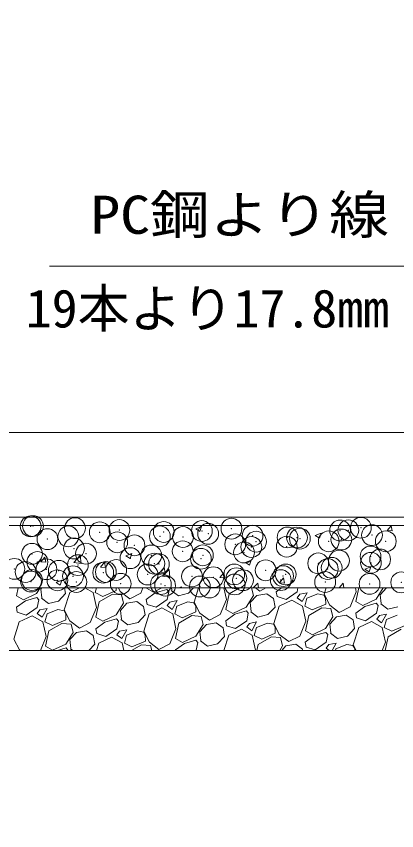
# Model space of a CAD drawing. Units: millimetres at full size; details may follow other scales. Extents: x 47000 to 89000, y 0 to 29700.
# Drawn here: x 68817 to 69732, y 11366 to 13322 of the extents above; entities that cross this region are included whole.
import ezdxf
from ezdxf.enums import TextEntityAlignment as Align

# ---------------------------------------------------------------- set-up
doc = ezdxf.new("R2010")
doc.units = ezdxf.units.MM
doc.header["$LTSCALE"] = 100
doc.header["$PDMODE"] = 32
doc.header["$PDSIZE"] = 50
for name, color, linetype, lineweight in [('0_2', 4, 'Continuous', 13), ('寸法', 6, 'Continuous', 13), ('ﾊｯﾁﾝｸﾞ', 4, 'Continuous', 9)]:
    doc.layers.add(name, color=color, linetype=linetype, lineweight=lineweight)
doc.styles.add('ＭＳ ゴシック', font='')
doc.styles.get('ＭＳ ゴシック').set_extended_font_data('MS Gothic')

msp = doc.modelspace()

# ---------------------------------------------------------------- linework, layer by layer
at = {"layer": '0_2', "color": 3}
for points in [[(66664, 12119), (70270, 12119), (70270, 14575), (66664, 14575)], [(67067, 12322), (69867, 12322), (70067, 12522), (70067, 14172), (69867, 14372), (67067, 14372), (66867, 14172), (66867, 12522)]]:
    msp.add_lwpolyline(points, close=True, dxfattribs=at)
at = {"layer": '0_2', "color": 7}
for points in [[(70270, 12119), (68117, 12119), (68117, 12099), (70270, 12099)], [(66517, 12099), (66517, 11949), (66767, 11949), (66767, 11366), (68267, 11366), (68267, 11949), (70417, 11949), (70417, 12099), (68117, 12099), (68117, 11516), (66917, 11516), (66917, 12099)], [(68267, 11949), (70417, 11949), (70417, 11799), (68267, 11799)]]:
    msp.add_lwpolyline(points, close=True, dxfattribs=at)
at = {"layer": '寸法'}
msp.add_lwpolyline([(70057, 12335), (70012.3, 12424.4), (69863.5, 12722), (68896.8, 12722)], dxfattribs=at)
at = {"layer": 'ﾊｯﾁﾝｸﾞ'}
for p, q in [((69248.7, 12091), (69262.7, 12096.4)), ((69248.7, 12091), (69258.6, 12084.3)), ((69258.6, 12084.3), (69262.7, 12096.4)), ((69570.3, 12099), (69577.5, 12098.4)), ((69577.5, 12098.4), (69577.4, 12099)), ((69709, 12086.9), (69718.6, 12098.4)), ((69720.9, 12085.8), (69718.6, 12098.4)), ((69536.1, 12075), (69550.1, 12080.3)), ((69536.1, 12075), (69546, 12068.3)), ((69546, 12068.3), (69550.1, 12080.3)), ((69709, 12086.9), (69720.9, 12085.8)), ((69080.6, 12026.5), (69094.6, 12031.8)), ((69090.6, 12019.8), (69094.6, 12031.8)), ((68876, 12011.7), (68885.7, 12023.2)), ((68876, 12011.7), (68888, 12010.7)), ((68888, 12010.7), (68885.7, 12023.2)), ((68955.4, 12010.5), (68971, 12026.8)), ((68955.4, 12010.5), (68973.2, 12007.7)), ((68973.1, 12007.7), (68970.9, 12026.7)), ((69019.5, 11999.2), (69029.1, 12010.7)), ((69031.4, 11998.1), (69029.1, 12010.7)), ((69080.6, 12026.5), (69090.6, 12019.8)), ((69368.1, 12010.5), (69382.1, 12015.8)), ((69368.1, 12010.5), (69378, 12003.7)), ((69378, 12003.7), (69382.1, 12015.8)), ((69019.5, 11999.2), (69031.4, 11998.1)), ((69162.9, 11986.6), (69172.6, 11998.1)), ((69168.8, 11977.4), (69184.4, 11993.7)), ((69174.9, 11985.6), (69172.6, 11998.1)), ((69186.6, 11974.6), (69184.4, 11993.6)), ((69655.5, 11994.4), (69669.5, 11999.8)), ((69655.5, 11994.4), (69665.4, 11987.7)), ((69665.4, 11987.7), (69669.5, 11999.8)), ((69162.9, 11986.6), (69174.9, 11985.6)), ((69168.8, 11977.4), (69186.6, 11974.6)), ((69306.4, 11974.1), (69316, 11985.6)), ((69306.4, 11974.1), (69318.3, 11973)), ((69318.3, 11973), (69316, 11985.6)), ((69449.8, 11961.5), (69459.5, 11973)), ((69461.8, 11960.5), (69459.5, 11973)), ((68912.6, 11962), (68926.6, 11967.3)), ((68912.6, 11962), (68922.5, 11955.3)), ((68922.5, 11955.3), (68926.6, 11967.3)), ((69208, 11949), (69214, 11951.3)), ((69213.2, 11949), (69214, 11951.3)), ((69386.8, 11949), (69397.9, 11960.5)), ((69399.2, 11949), (69397.8, 11960.5)), ((69449.8, 11961.5), (69461.8, 11960.5)), ((69593.3, 11949), (69602.9, 11960.5)), ((69605, 11949), (69602.9, 11960.5)), ((68817.4, 11930.1), (68821.4, 11949)), ((68866, 11935.5), (68834.3, 11920.4)), ((68874.5, 11949), (68866, 11935.5)), ((68876, 11946.2), (68878.6, 11949)), ((68878.5, 11925), (68876, 11946.2)), ((68918.5, 11917.3), (68935.6, 11935.3)), ((68945.5, 11937.8), (68932.3, 11896.2)), ((68935.6, 11935.3), (68933.1, 11949)), ((68969.3, 11949), (68945.5, 11937.8)), ((69001.9, 11938), (68981.8, 11949)), ((69000.2, 11949), (69000.7, 11948.6)), ((69000.7, 11948.6), (69000.9, 11949)), ((69009.7, 11902.1), (69001.9, 11938)), ((69010, 11949), (69007, 11937.7)), ((69007, 11937.7), (69025.1, 11928.8)), ((69016.5, 11915.7), (69048, 11933.9)), ((69025.1, 11928.8), (69057.5, 11942.6)), ((69048, 11933.9), (69070, 11932.1)), ((69057.5, 11942.6), (69057.4, 11949)), ((69062.5, 11949), (69067.1, 11940.1)), ((69067.1, 11940.1), (69090.1, 11922.6)), ((69070, 11932.1), (69075, 11912.3)), ((69090.1, 11922.6), (69116.2, 11936.1)), ((69116.2, 11936.1), (69121.5, 11949)), ((69151.3, 11937), (69129.7, 11921.2)), ((69129.9, 11948.8), (69129.9, 11949)), ((69146.8, 11939.2), (69129.9, 11948.8)), ((69167.4, 11949), (69146.8, 11939.2)), ((69179, 11944.9), (69151.3, 11937)), ((69183.8, 11939.5), (69179, 11944.9)), ((69183.8, 11939.5), (69179.8, 11921.1)), ((69189.8, 11943), (69206.9, 11930.3)), ((69191, 11943.7), (69190.4, 11949)), ((69206.9, 11930.3), (69231, 11936.1)), ((69231, 11936.1), (69243.3, 11949)), ((69255.6, 11949), (69244.8, 11915)), ((69322.2, 11920.9), (69316.1, 11949)), ((69321.1, 11897.6), (69328.9, 11934.5)), ((69328.9, 11934.5), (69354.1, 11949)), ((69334.6, 11949), (69337.6, 11947.5)), ((69337.6, 11947.5), (69341, 11949)), ((69387.5, 11931.1), (69369.7, 11903)), ((69379.7, 11913.7), (69395.6, 11930.9)), ((69383, 11949), (69387.5, 11931.1)), ((69392.5, 11949), (69402.5, 11941.4)), ((69395.6, 11930.9), (69419.2, 11934.9)), ((69402.5, 11941.4), (69417.3, 11949)), ((69419.2, 11934.9), (69435.6, 11923.3)), ((69454.5, 11949), (69442.1, 11940)), ((69444.1, 11928.2), (69442.1, 11940)), ((69492.3, 11939.9), (69465.8, 11921.3)), ((69494.3, 11949), (69492.3, 11939.9)), ((69499, 11934), (69492.6, 11925.5)), ((69516.3, 11937.5), (69499, 11934)), ((69504.4, 11916.1), (69516.3, 11937.5)), ((69542.2, 11934.7), (69515.8, 11924.3)), ((69556.8, 11931.8), (69542.2, 11934.7)), ((69561, 11924.5), (69556.8, 11931.8)), ((69562.1, 11949), (69557.3, 11933.7)), ((69557.3, 11933.7), (69570.8, 11907.6)), ((69620, 11903.6), (69634.7, 11939.6)), ((69634.7, 11939.6), (69632.7, 11949)), ((69633.6, 11916.4), (69640.5, 11949)), ((69699.4, 11949), (69682.2, 11921.8)), ((69692.2, 11932.4), (69707.5, 11949)), ((69694.8, 11911.3), (69692.2, 11932.4)), ((68838.8, 11918.2), (68817.2, 11902.5)), ((68834.3, 11920.4), (68817.4, 11930.1)), ((68866.6, 11926.1), (68838.8, 11918.2)), ((68871.3, 11920.8), (68866.6, 11926.1)), ((68871.3, 11920.8), (68867.4, 11902.4)), ((68877.3, 11924.3), (68894.4, 11911.5)), ((68894.4, 11911.5), (68918.5, 11917.3)), ((69008.6, 11878.8), (69016.5, 11915.7)), ((69075, 11912.3), (69057.2, 11884.3)), ((69067.3, 11894.9), (69083.2, 11912.2)), ((69083.2, 11912.2), (69106.8, 11916.1)), ((69106.8, 11916.1), (69123.1, 11904.5)), ((69131.6, 11909.4), (69129.7, 11921.2)), ((69179.8, 11921.1), (69153.4, 11902.6)), ((69186.5, 11915.2), (69180.1, 11906.7)), ((69203.8, 11918.8), (69186.5, 11915.2)), ((69191.9, 11897.4), (69203.8, 11918.8)), ((69229.7, 11916), (69203.4, 11905.6)), ((69244.3, 11913.1), (69229.7, 11916)), ((69248.5, 11905.8), (69244.3, 11913.1)), ((69244.8, 11915), (69258.3, 11888.8)), ((69307.5, 11884.9), (69322.2, 11920.9)), ((69382.3, 11892.5), (69379.7, 11913.7)), ((69439.4, 11902.8), (69435.6, 11923.3)), ((69465.8, 11921.3), (69444.1, 11928.2)), ((69479.7, 11919.7), (69449.2, 11905.3)), ((69505.7, 11905.5), (69479.7, 11919.7)), ((69492.6, 11925.5), (69504.4, 11916.1)), ((69515.8, 11924.3), (69510.7, 11905.2)), ((69561.2, 11910.1), (69561, 11924.5)), ((69650.5, 11906.7), (69633.6, 11916.4)), ((69682.2, 11921.8), (69650.5, 11906.7)), ((69682.8, 11912.4), (69655, 11904.5)), ((69687.5, 11907.1), (69682.8, 11912.4)), ((68819.1, 11890.7), (68817.2, 11902.5)), ((68867.4, 11902.4), (68840.9, 11883.8)), ((68874, 11896.5), (68867.6, 11887.9)), ((68891.3, 11900), (68874, 11896.5)), ((68879.4, 11878.6), (68891.3, 11900)), ((68917.2, 11897.2), (68890.9, 11886.8)), ((68931.8, 11894.3), (68917.2, 11897.2)), ((68936, 11887), (68931.8, 11894.3)), ((68932.3, 11896.2), (68945.8, 11870.1)), ((68995, 11866.1), (69009.7, 11902.1)), ((69069.8, 11873.7), (69067.3, 11894.9)), ((69126.9, 11884.1), (69123.1, 11904.5)), ((69153.4, 11902.6), (69131.6, 11909.4)), ((69167.3, 11900.9), (69136.8, 11886.5)), ((69193.2, 11886.8), (69167.3, 11900.9)), ((69180.1, 11906.7), (69191.9, 11897.4)), ((69203.4, 11905.6), (69198.2, 11886.5)), ((69248.7, 11891.4), (69248.5, 11905.8)), ((69338, 11888), (69321.1, 11897.6)), ((69369.7, 11903), (69338, 11888)), ((69370.3, 11893.7), (69342.5, 11885.7)), ((69375, 11888.3), (69370.3, 11893.7)), ((69381.1, 11891.8), (69398.1, 11879)), ((69422.2, 11884.9), (69439.4, 11902.8)), ((69449.2, 11905.3), (69436.1, 11863.7)), ((69513.5, 11869.6), (69505.7, 11905.5)), ((69510.7, 11905.2), (69528.8, 11896.3)), ((69520.2, 11883.2), (69551.7, 11901.4)), ((69528.8, 11896.3), (69561.2, 11910.1)), ((69551.7, 11901.4), (69573.8, 11899.6)), ((69570.8, 11907.6), (69593.8, 11890.1)), ((69573.8, 11899.6), (69578.7, 11879.8)), ((69593.8, 11890.1), (69620, 11903.6)), ((69655, 11904.5), (69633.4, 11888.8)), ((69687.5, 11907.1), (69683.6, 11888.6)), ((69693.5, 11910.6), (69710.6, 11897.8)), ((69710.6, 11897.8), (69734.7, 11903.6)), ((68840.9, 11883.8), (68819.1, 11890.7)), ((68854.8, 11882.2), (68824.3, 11867.8)), ((68880.7, 11868), (68854.8, 11882.2)), ((68867.6, 11887.9), (68879.4, 11878.6)), ((68890.9, 11886.8), (68885.7, 11867.7)), ((68903.8, 11858.8), (68936.3, 11872.6)), ((68936.3, 11872.6), (68936, 11887)), ((69025.5, 11869.2), (69008.6, 11878.8)), ((69057.2, 11884.3), (69025.5, 11869.2)), ((69057.8, 11874.9), (69030, 11867)), ((69062.5, 11869.5), (69057.8, 11874.9)), ((69068.6, 11873), (69085.6, 11860.3)), ((69109.8, 11866.1), (69126.9, 11884.1)), ((69136.8, 11886.5), (69123.6, 11845)), ((69201, 11850.9), (69193.2, 11886.8)), ((69198.2, 11886.5), (69216.3, 11877.5)), ((69207.7, 11864.5), (69239.2, 11882.7)), ((69216.3, 11877.5), (69248.7, 11891.4)), ((69239.2, 11882.7), (69261.3, 11880.8)), ((69258.3, 11888.8), (69281.3, 11871.4)), ((69261.3, 11880.8), (69266.2, 11861.1)), ((69281.3, 11871.4), (69307.5, 11884.9)), ((69342.5, 11885.7), (69320.9, 11870)), ((69375, 11888.3), (69371.1, 11869.9)), ((69398.1, 11879), (69422.2, 11884.9)), ((69512.4, 11846.4), (69520.2, 11883.2)), ((69578.7, 11879.8), (69561, 11851.8)), ((69571, 11862.4), (69586.9, 11879.7)), ((69586.9, 11879.7), (69610.5, 11883.6)), ((69610.5, 11883.6), (69626.9, 11872.1)), ((69630.6, 11851.6), (69626.9, 11872.1)), ((69635.4, 11877), (69633.4, 11888.8)), ((69657.1, 11870.1), (69635.4, 11877)), ((69683.6, 11888.6), (69657.1, 11870.1)), ((69690.2, 11882.8), (69683.8, 11874.2)), ((69683.8, 11874.2), (69695.7, 11864.9)), ((69707.5, 11886.3), (69690.2, 11882.8)), ((69695.7, 11864.9), (69707.5, 11886.3)), ((69707.1, 11873.1), (69702, 11854)), ((69733.4, 11883.5), (69707.1, 11873.1)), ((68824.3, 11867.8), (68811.1, 11826.2)), ((68888.5, 11832.1), (68880.7, 11868)), ((68885.7, 11867.7), (68903.8, 11858.8)), ((68895.2, 11845.7), (68926.7, 11863.9)), ((68926.7, 11863.9), (68948.8, 11862.1)), ((68945.8, 11870.1), (68968.8, 11852.6)), ((68948.8, 11862.1), (68953.8, 11842.3)), ((68968.8, 11852.6), (68995, 11866.1)), ((69030, 11867), (69008.4, 11851.2)), ((69062.5, 11869.5), (69058.6, 11851.1)), ((69085.6, 11860.3), (69109.8, 11866.1)), ((69199.9, 11827.6), (69207.7, 11864.5)), ((69266.2, 11861.1), (69248.5, 11833)), ((69258.5, 11843.7), (69274.4, 11860.9)), ((69274.4, 11860.9), (69298, 11864.9)), ((69298, 11864.9), (69314.4, 11853.3)), ((69318.1, 11832.8), (69314.4, 11853.3)), ((69322.9, 11858.2), (69320.9, 11870)), ((69344.6, 11851.3), (69322.9, 11858.2)), ((69371.1, 11869.9), (69344.6, 11851.3)), ((69377.7, 11864), (69371.3, 11855.5)), ((69371.3, 11855.5), (69383.2, 11846.1)), ((69395.1, 11867.5), (69377.7, 11864)), ((69383.2, 11846.1), (69395.1, 11867.5)), ((69394.6, 11854.3), (69389.5, 11835.2)), ((69420.9, 11864.7), (69394.6, 11854.3)), ((69435.5, 11861.8), (69420.9, 11864.7)), ((69439.7, 11854.5), (69435.5, 11861.8)), ((69436.1, 11863.7), (69449.5, 11837.6)), ((69440, 11840.1), (69439.7, 11854.5)), ((69498.7, 11833.6), (69513.5, 11869.6)), ((69573.5, 11841.3), (69571, 11862.4)), ((69640.5, 11854.1), (69627.3, 11812.5)), ((69671, 11868.4), (69640.5, 11854.1)), ((69696.9, 11854.3), (69671, 11868.4)), ((69704.7, 11818.4), (69696.9, 11854.3)), ((69702, 11854), (69720.1, 11845)), ((69720.1, 11845), (69752.5, 11858.9)), ((68887.4, 11808.8), (68895.2, 11845.7)), ((68953.8, 11842.3), (68936, 11814.3)), ((68946, 11824.9), (68961.9, 11842.2)), ((68961.9, 11842.2), (68985.5, 11846.1)), ((68985.5, 11846.1), (69001.9, 11834.5)), ((69005.6, 11814.1), (69001.9, 11834.5)), ((69010.4, 11839.4), (69008.4, 11851.2)), ((69032.1, 11832.6), (69010.4, 11839.4)), ((69058.6, 11851.1), (69032.1, 11832.6)), ((69065.2, 11845.2), (69058.8, 11836.7)), ((69058.8, 11836.7), (69070.7, 11827.4)), ((69082.6, 11848.8), (69065.2, 11845.2)), ((69070.7, 11827.4), (69082.6, 11848.8)), ((69082.1, 11835.6), (69077, 11816.5)), ((69108.5, 11846), (69082.1, 11835.6)), ((69123.1, 11843.1), (69108.5, 11846)), ((69127.3, 11835.8), (69123.1, 11843.1)), ((69123.6, 11845), (69137.1, 11818.8)), ((69127.5, 11821.4), (69127.3, 11835.8)), ((69186.2, 11814.9), (69201, 11850.9)), ((69248.5, 11833), (69216.8, 11818)), ((69261, 11822.5), (69258.5, 11843.7)), ((69328, 11835.3), (69316.5, 11799)), ((69358.5, 11849.7), (69328, 11835.3)), ((69384.4, 11835.5), (69358.5, 11849.7)), ((69392.2, 11799.6), (69384.4, 11835.5)), ((69389.5, 11835.2), (69407.6, 11826.3)), ((69407.6, 11826.3), (69440, 11840.1)), ((69449.5, 11837.6), (69472.5, 11820.1)), ((69472.5, 11820.1), (69498.7, 11833.6)), ((69533.8, 11834.5), (69512.1, 11818.8)), ((69529.3, 11836.7), (69512.4, 11846.4)), ((69561, 11851.8), (69529.3, 11836.7)), ((69561.5, 11842.4), (69533.8, 11834.5)), ((69566.2, 11837.1), (69561.5, 11842.4)), ((69566.2, 11837.1), (69562.3, 11818.6)), ((69572.3, 11840.6), (69589.4, 11827.8)), ((69589.4, 11827.8), (69613.5, 11833.6)), ((69613.5, 11833.6), (69630.6, 11851.6)), ((69711.4, 11832), (69743, 11850.2)), ((68811.1, 11826.2), (68824.6, 11800.1)), ((68874.9, 11799), (68888.5, 11832.1)), ((68936, 11814.3), (68904.3, 11799.2)), ((68948.5, 11803.7), (68946, 11824.9)), ((68991.3, 11799), (69005.6, 11814.1)), ((69015.5, 11816.5), (69009.9, 11799)), ((69046, 11830.9), (69015.5, 11816.5)), ((69071.9, 11816.8), (69046, 11830.9)), ((69075.8, 11799), (69071.9, 11816.8)), ((69077, 11816.5), (69095.1, 11807.5)), ((69095.1, 11807.5), (69127.5, 11821.4)), ((69137.1, 11818.8), (69160.1, 11801.4)), ((69160.1, 11801.4), (69186.2, 11814.9)), ((69221.3, 11815.7), (69199.7, 11800)), ((69216.8, 11818), (69199.9, 11827.6)), ((69249, 11823.7), (69221.3, 11815.7)), ((69253.8, 11818.3), (69249, 11823.7)), ((69253.8, 11818.3), (69249.8, 11799.9)), ((69259.8, 11821.8), (69276.9, 11809)), ((69276.9, 11809), (69301, 11814.9)), ((69301, 11814.9), (69318.1, 11832.8)), ((69398.9, 11813.2), (69430.5, 11831.4)), ((69430.5, 11831.4), (69452.5, 11829.6)), ((69452.5, 11829.6), (69457.5, 11809.8)), ((69465.6, 11809.7), (69489.2, 11813.6)), ((69489.2, 11813.6), (69505.6, 11802.1)), ((69514.1, 11807), (69512.1, 11818.8)), ((69562.3, 11818.6), (69535.8, 11800.1)), ((69586.3, 11816.3), (69569, 11812.8)), ((69576.7, 11799), (69586.3, 11816.3)), ((69612.2, 11813.5), (69585.8, 11803.1)), ((69626.8, 11810.6), (69612.2, 11813.5)), ((69696.8, 11799), (69704.7, 11818.4)), ((69704.4, 11799), (69711.4, 11832)), ((68824.6, 11800.1), (68826, 11799)), ((68904.3, 11799.2), (68887.4, 11808.8)), ((68936.6, 11804.9), (68915.9, 11799)), ((68941.3, 11799.5), (68936.6, 11804.9)), ((68941.3, 11799.5), (68941.2, 11799)), ((68947.3, 11803), (68952.7, 11799)), ((69094.3, 11799), (69118, 11812.7)), ((69118, 11812.7), (69140, 11810.8)), ((69140, 11810.8), (69143, 11799)), ((69199.8, 11799), (69199.7, 11800)), ((69249.8, 11799.9), (69248.6, 11799)), ((69392, 11799), (69392.2, 11799.6)), ((69395.9, 11799), (69398.9, 11813.2)), ((69457.5, 11809.8), (69450.6, 11799)), ((69455.8, 11799), (69465.6, 11809.7)), ((69506.2, 11799), (69505.6, 11802.1)), ((69535.8, 11800.1), (69514.1, 11807)), ((69569, 11812.8), (69562.6, 11804.2)), ((69562.6, 11804.2), (69569.2, 11799)), ((69585.8, 11803.1), (69584.7, 11799)), ((69631, 11803.3), (69626.8, 11810.6)), ((69627.3, 11812.5), (69634.3, 11799)), ((69631.1, 11799), (69631, 11803.3))]:
    msp.add_line(p, q, dxfattribs=at)
for p in [(68851.5, 12097), (68857.2, 12097.5), (68958.2, 12092.5), (69017.8, 12082.7), (69065, 12088), (69171.8, 12083.5), (69263.3, 12085.6), (69334.5, 12091.4), (69595.8, 12086.9), (69615.7, 12087.5), (69645.8, 12093.5), (68892, 12066.2), (68942.1, 12072.8), (69162.3, 12072.8), (69217.9, 12071.3), (69278.5, 12079), (69385.3, 12074.5), (69469.4, 12070.3), (69492.1, 12070), (69499.1, 12067.5), (69598.8, 12065.4), (69672.4, 12075.9), (68955.7, 12043.7), (69059.6, 12058.7), (69101.2, 12051.3), (69343.6, 12053.7), (69382.4, 12047.4), (69393.7, 12060.3), (69467.5, 12048.1), (69568.5, 12060.9), (69705.6, 12060.9), (68854.7, 12030.9), (68984.6, 12031.3), (69141.6, 12027.1), (69217.3, 12037.1), (69265.8, 12027.4), (69364.8, 12034), (69669, 12024.6), (68867.9, 12011.3), (68965.2, 12003.9), (69091.5, 12020.5), (69149.1, 12007.4), (69159.9, 12006.2), (69260.9, 12019), (69543.1, 12008), (69593.2, 12014.6), (69669.9, 12009.3), (69692.1, 12017.5), (68812.5, 11994.8), (68839.4, 11987.3), (68889.5, 11993.9), (68919.3, 11990.3), (69026.1, 11985.8), (69032.5, 11987.4), (69057.2, 11992.2), (69416.8, 11991.4), (69566.1, 11994.4), (69575.4, 11997.5), (68852.3, 11964.4), (68854.7, 11968), (68915.9, 11967.4), (68953.3, 11977.2), (69132.8, 11981.3), (69239.6, 11976.8), (69291, 11974.8), (69341.1, 11981.4), (69346.4, 11972.3), (69362.3, 11967.5), (69453.1, 11967.8), (69458.8, 11977.5), (69465, 11981.5), (68961.5, 11963.4), (69068.2, 11958.9), (69164.7, 11958.2), (69175, 11954.4), (69258.5, 11952.5), (69281.8, 11949.9), (69342.2, 11957.4), (69559.9, 11963.2), (69666.6, 11958.7), (69742.7, 11962.3)]:
    msp.add_point(p, dxfattribs=at)

# ---------------------------------------------------------------- texts
at = {"layer": '寸法', "style": 'ＭＳ ゴシック', "width": 1.15}
msp.add_text('PC鋼より線', height=91.64, dxfattribs=at).set_placement((69713.5, 12772), align=Align.BOTTOM_RIGHT)
at = {"layer": '寸法', "color": 3, "style": 'ＭＳ ゴシック'}
msp.add_text('19本より17.8mm', height=91.64, dxfattribs=at).set_placement((69713.5, 12547), align=Align.BOTTOM_RIGHT)

doc.saveas('drawing.dxf')
